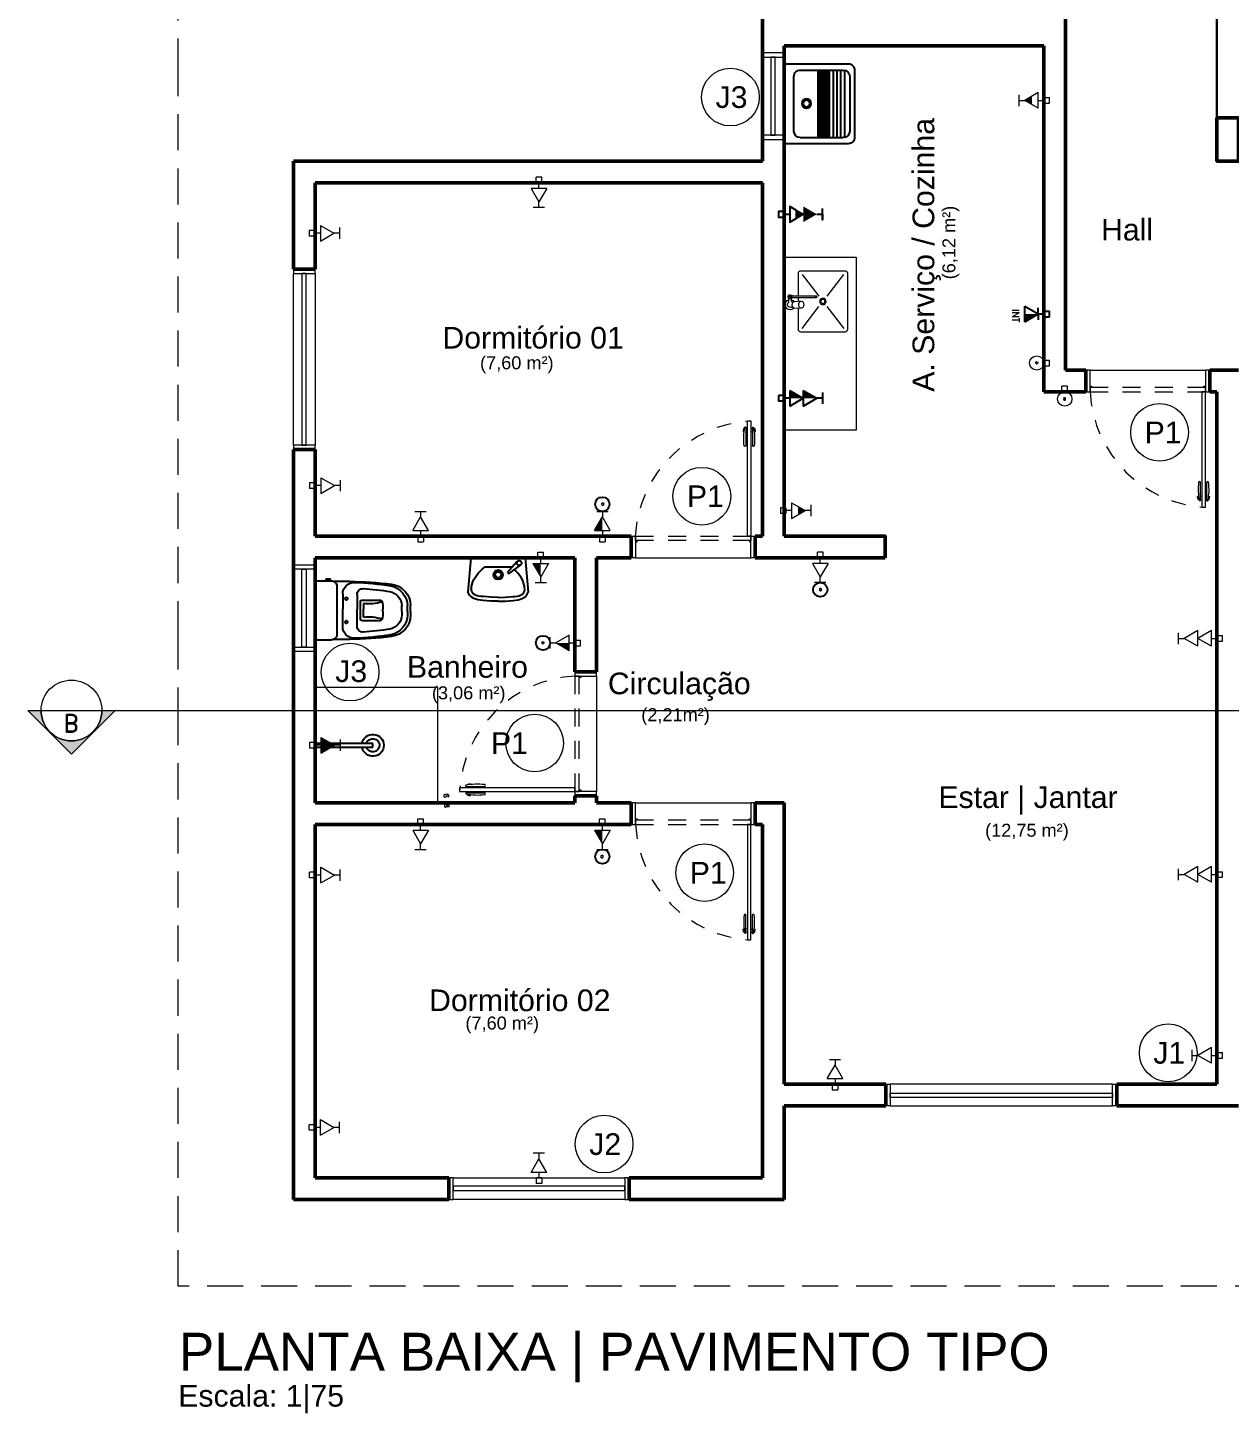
# Model space of a CAD drawing. Header units: inches. Extents: x 179605 to 179710, y 9196007 to 9196046.
# Drawn here: x 179662.85 to 179671.19, y 9196021.14 to 9196030.74 of the extents above; entities that cross this region are included whole.
import ezdxf
from ezdxf.enums import TextEntityAlignment as Align

# ---------------------------------------------------------------- set-up
doc = ezdxf.new("R2010")
doc.units = ezdxf.units.IN
doc.header["$MEASUREMENT"] = 0
for name, pattern in [('DASHED2', [0.375, 0.25, -0.125]), ('HIDDEN', [0.375, 0.25, -0.125]), ('HIDDEN2', [0.1875, 0.125, -0.0625])]:
    doc.linetypes.add(name, pattern=pattern)
for name, color, linetype in [('Electric', 10, 'Continuous'), ('ILUMINAÇÃO', 3, 'Continuous'), ('LAYOUT_A. MOLHADAS', 7, 'Continuous'), ('PTF', 1, 'Continuous'), ('PTO', 1, 'Continuous'), ('TEXTO', 250, 'Continuous')]:
    doc.layers.add(name, color=color, linetype=linetype)
for name, color, linetype, lineweight in [('ESQUADRIA', 7, 'Continuous', 5), ('HACHURA', 7, 'Continuous', 0), ('PAREDE', 7, 'Continuous', 50), ('PISO', 7, 'Continuous', 5), ('PROJEÇÃO', 7, 'DASHED2', 0), ('SÍMBOLO', 7, 'Continuous', 5)]:
    doc.layers.add(name, color=color, linetype=linetype, lineweight=lineweight)
doc.styles.add('ARCAD2', font='romand.shx')
doc.styles.add('R_140_1-75', font='swissl.ttf', dxfattribs={"height": 0.263})
doc.styles.add('R_60_1-100', font='swissl.ttf', dxfattribs={"height": 0.15})
doc.styles.add('R_80_1-75', font='swissl.ttf', dxfattribs={"height": 0.15})
doc.styles.add('romans', font='romans.shx', dxfattribs={"width": 1.4})
doc.styles.get("Standard").update_dxf_attribs({"font": ''})
doc.styles.get('STANDARD').set_extended_font_data('txt.shx')

# ---------------------------------------------------------------- blocks, each defined once
blk = doc.blocks.new('A$C4C83112E')
at = {"layer": 'ESQUADRIA'}
for points in [[(0.03, 0), (0, 0), (0, 0.15), (0.03, 0.15)], [(0.03, 0), (1.57, 0), (1.57, 0.15), (0.03, 0.15)], [(1.6, 0), (1.57, 0), (1.57, 0.15), (1.6, 0.15)], [(1.57, 0.0576), (0.03, 0.0576), (0.03, 0.0876), (1.57, 0.0876)]]:
    blk.add_lwpolyline(points, close=True, dxfattribs=at)
blk = doc.blocks.new('A$C12630BB8')
for p, q in [((0.0409, 0.112), (0.0409, 0.41)), ((0.4645, 0.4546), (0.0855, 0.4546)), ((0.509, 0.112), (0.509, 0.41)), ((0.0855, 0.0674), (0.4645, 0.0674))]:
    blk.add_line(p, q)
blk.add_lwpolyline([(0, 0), (0, 0.4457, -0.414214), (0.0446, 0.4903), (0.5054, 0.4903, -0.414214), (0.55, 0.4457), (0.55, 0)], format="xyb", close=True)
for points in [[(0.0409, 0.3938), (0.509, 0.3938)], [(0.0421, 0.4203), (0.5079, 0.4203)], [(0.0409, 0.3674), (0.509, 0.3674)], [(0.0409, 0.341), (0.509, 0.341)], [(0.0409, 0.3145), (0.509, 0.3145)], [(0.0409, 0.3013), (0.509, 0.3013)], [(0.0409, 0.2881), (0.509, 0.2881)], [(0.0409, 0.2749), (0.509, 0.2749)], [(0.0409, 0.2617), (0.509, 0.2617)], [(0.0409, 0.2485), (0.509, 0.2485)], [(0.0409, 0.2352), (0.509, 0.2352)]]:
    blk.add_lwpolyline(points)
for radius in [0.0325, 0.0226]:
    blk.add_circle((0.2773, 0.1549), radius)
for centre, start, end in [((0.0855, 0.41), 90, 180), ((0.4645, 0.41), 0, 90), ((0.0855, 0.112), 180, 270), ((0.4645, 0.112), 270, 0)]:
    blk.add_arc(centre, 0.0446, start, end)
blk = doc.blocks.new('A$C4DAD441B')
at = {"layer": 'LAYOUT_A. MOLHADAS', "lineweight": 0}
for p, q in [((0, 0.408), (0, 0.017)), ((0.323, 0.4251), (0.017, 0.425)), ((0.1419, 0.2488), (0.0255, 0.3995)), ((0.3145, 0.3995), (0.198, 0.2488)), ((0.34, 0.2494), (0.34, 0.4081)), ((0.2201, 0.2494), (0.2255, 0.2494)), ((0.2201, 0.2394), (0.2255, 0.2394)), ((0.2255, 0.2494), (0.3837, 0.2494)), ((0.3837, 0.2394), (0.2255, 0.2394)), ((0.3199, 0.2141), (0.3691, 0.2099)), ((0.34, 0.2125), (0.34, 0.2394)), ((0.3754, 0.2093), (0.3691, 0.2099)), ((0.3754, 0.2093), (0.3785, 0.2082)), ((0.3785, 0.2082), (0.382, 0.2035)), ((0.382, 0.2035), (0.3839, 0.1975)), ((0.3973, 0.2494), (0.3837, 0.2494)), ((0.3973, 0.2394), (0.3837, 0.2394)), ((0.3839, 0.1975), (0.3847, 0.1893)), ((0.388, 0.223), (0.388, 0.2333)), ((0.388, 0.2157), (0.388, 0.223)), ((0.4079, 0.2345), (0.408, 0.2227)), ((0.408, 0.2227), (0.408, 0.205)), ((0.142, 0.1762), (0.0255, 0.0255)), ((0.3145, 0.0255), (0.198, 0.1763)), ((0.3691, 0.1688), (0.3199, 0.1643)), ((0.34, 0.0171), (0.34, 0.1661)), ((0.3754, 0.1693), (0.3691, 0.1688)), ((0.3785, 0.1705), (0.3754, 0.1693)), ((0.382, 0.1752), (0.3785, 0.1705)), ((0.3887, 0.1726), (0.38, 0.1726)), ((0.3839, 0.1812), (0.382, 0.1752)), ((0.3847, 0.1893), (0.3839, 0.1812)), ((0.017, 0), (0.323, 0.0001))]:
    blk.add_line(p, q, dxfattribs=at)
for radius in [0.0226, 0.0138]:
    blk.add_circle((0.17, 0.2125), radius, dxfattribs=at)
for centre, radius, start, end in [((0.017, 0.408), 0.017, 90.00674, 180.00674), ((0.323, 0.4081), 0.017, 0.00674, 90.00674), ((0.2201, 0.2444), 0.00738, 42.66263, 317.35084), ((0.2201, 0.2444), 0.005, 90.00026, 270.01321), ((0.3418, 0.1895), 0.039, 155.08804, 204.92543), ((0.3199, 0.1991), 0.015, 89.84951, 153.00391), ((0.3195, 0.1978), 0.0164, 29.86467, 88.62792), ((0.3028, 0.1895), 0.035, 331.08948, 27.88281), ((0.3973, 0.1894), 0.0349, 105.54406, 144.00547), ((0.3973, 0.1894), 0.0349, 216.17721, 72.2635), ((0.378, 0.2156), 0.01, 282.83522, 0.00674), ((0.3973, 0.2444), 0.0145, 317.20607, 159.84573), ((0.3973, 0.2444), 0.0145, 200.16775, 229.84738), ((0.3973, 0.2444), 0.0145, 229.84737, 317.20607), ((0.3973, 0.1894), 0.0189, 242.74347, 55.74429), ((0.3973, 0.2444), 0.005, 270.01046, 90.00301), ((0.3203, 0.1797), 0.0153, 205.49512, 268.52656), ((0.3185, 0.1814), 0.0173, 283.13217, 329.34132), ((0.017, 0.017), 0.017, 180.00674, 270.00674), ((0.323, 0.0171), 0.017, 270.00673, 0.00673)]:
    blk.add_arc(centre, radius, start, end, dxfattribs=at)
blk = doc.blocks.new('A$C4ABB454C')
at = {"layer": 'LAYOUT_A. MOLHADAS', "lineweight": 0}
blk.add_lwpolyline([(0.55, 1.2), (0.05, 1.2), (0.05, 0), (0.55, 0)], close=True, dxfattribs=at)
at = {"layer": 'PISO', "color": 1}
blk.add_blockref('A$C4DAD441B', (0.1111, 0.6815), dxfattribs=at)
blk = doc.blocks.new('A$C39A72CA2')
at = {"layer": 'ESQUADRIA'}
for points in [[(0, 0), (0.03, 0), (0.03, 0.15), (0, 0.15)], [(1.22, 0), (0.03, 0), (0.03, 0.15), (1.22, 0.15)], [(1.22, 0), (1.25, 0), (1.25, 0.15), (1.22, 0.15)], [(0.03, 0.0576), (1.22, 0.0576), (1.22, 0.0876), (0.03, 0.0876)]]:
    blk.add_lwpolyline(points, close=True, dxfattribs=at)
blk = doc.blocks.new('PORTA80_PB')
at = {"layer": 'ESQUADRIA'}
for p, q in [((0.0036, 0.8955), (0.0002, 0.8755)), ((0.0075, 0.8755), (0.0002, 0.8755)), ((0.0105, 0.8955), (0.0036, 0.8955)), ((0.02, 0.9055), (0.0125, 0.9055)), ((0.02, 0.9055), (0.02, 0.7763)), ((0.03, 0.8955), (0.02, 0.8955)), ((0.03, 0.8755), (0.02, 0.8755)), ((0.055, 0.8955), (0.065, 0.8955)), ((0.055, 0.8755), (0.065, 0.8755)), ((0.065, 0.9055), (0.065, 0.7763)), ((0.065, 0.9055), (0.0725, 0.9055)), ((0.0745, 0.8955), (0.0814, 0.8955)), ((0.0775, 0.8755), (0.0848, 0.8755)), ((0.0814, 0.8955), (0.0848, 0.8755)), ((0.83, 0), (0.03, 0))]:
    blk.add_line(p, q, dxfattribs=at)
for points in [[(0.03, 0.15), (0.055, 0.15), (0.055, 0.95), (0.03, 0.95)], [(0, 0), (0.03, 0), (0.03, 0.15), (0, 0.15)], [(0.04, 0.11), (0.03, 0.11), (0.03, 0.12), (0.04, 0.12)], [(0.82, 0.12), (0.83, 0.12), (0.83, 0.11), (0.82, 0.11)], [(0.83, 0), (0.86, 0), (0.86, 0.15), (0.83, 0.15)]]:
    blk.add_lwpolyline(points, close=True, dxfattribs=at)
at = {"layer": 'ESQUADRIA', "linetype": 'HIDDEN2'}
blk.add_lwpolyline([(0.03, 0.12), (0.83, 0.12), (0.83, 0.15), (0.03, 0.15)], close=True, dxfattribs=at)
at = {"layer": 'ESQUADRIA'}
for centre, radius, start, end in [((0.4334, 0.8257), 0.4284, 169.26017, 186.65508), ((-0.3484, 0.8257), 0.4284, 353.34492, 10.73983), ((0.0139, 0.7771), 0.00614, 187.18725, 352.0859), ((0.0711, 0.7771), 0.00614, 187.9141, 352.81275)]:
    blk.add_arc(centre, radius, start, end, dxfattribs=at)
at = {"layer": 'ESQUADRIA', "linetype": 'HIDDEN', "ltscale": 0.4}
blk.add_arc((-0.0154, 0.1046), 0.8466, 3.07158, 86.92842, dxfattribs=at)
blk = doc.blocks.new('A$C44EB09CF')
at = {"layer": 'ESQUADRIA'}
for points in [[(0, 0), (0.03, 0), (0.03, 0.15), (0, 0.15)], [(0.57, 0), (0.03, 0), (0.03, 0.15), (0.57, 0.15)], [(0.57, 0), (0.6, 0), (0.6, 0.15), (0.57, 0.15)], [(0.03, 0.0576), (0.57, 0.0576), (0.57, 0.0876), (0.03, 0.0876)]]:
    blk.add_lwpolyline(points, close=True, dxfattribs=at)
blk = doc.blocks.new('JANELA 0.50')
at = {"layer": 'ESQUADRIA'}
for points in [[(0, 0), (0.03, 0), (0.03, 0.15), (0, 0.15)], [(0.57, 0), (0.03, 0), (0.03, 0.15), (0.57, 0.15)], [(0.57, 0), (0.6, 0), (0.6, 0.15), (0.57, 0.15)], [(0.03, 0.0576), (0.57, 0.0576), (0.57, 0.0876), (0.03, 0.0876)]]:
    blk.add_lwpolyline(points, close=True, dxfattribs=at)
blk = doc.blocks.new('01lavl91')
at = {"layer": 'LAYOUT_A. MOLHADAS', "linetype": 'Continuous'}
for p, q in [((-0.085, -0.0692), (0.0857, -0.0692)), ((0.1253, -0.036), (0.0639, -0.1075)), ((0.0753, -0.1139), (0.1503, -0.0575)), ((0.0639, -0.1075), (0.0753, -0.1139))]:
    blk.add_line(p, q, dxfattribs=at)
for points in [[(-0.1997, -0.2393), (-0.1797, -0.0093), (0.1803, -0.0093), (0.2003, -0.2393)], [(-0.1772, -0.2283), (-0.1758, -0.2005), (-0.1652, -0.1606), (-0.1526, -0.1406), (-0.1317, -0.1123), (-0.1188, -0.0991), (-0.106, -0.0859), (-0.0931, -0.074), (-0.085, -0.0692)], [(0.0938, -0.074), (0.0857, -0.0692)], [(0.1779, -0.2283), (0.1765, -0.2005), (0.1659, -0.1606), (0.1533, -0.1406), (0.1323, -0.1123), (0.1195, -0.0991), (0.1091, -0.0885)], [(0.0003, -0.2993), (-0.0477, -0.2981), (-0.0993, -0.2935), (-0.1345, -0.2899), (-0.1613, -0.2816), (-0.1795, -0.2708), (-0.1915, -0.256), (-0.1997, -0.2393)], [(0.0023, -0.2743), (-0.0461, -0.2719), (-0.0975, -0.2686), (-0.1144, -0.2671), (-0.1294, -0.2653), (-0.1385, -0.2633), (-0.151, -0.2586), (-0.1586, -0.2547), (-0.1629, -0.2516), (-0.1647, -0.2496), (-0.1703, -0.2424), (-0.1737, -0.2368), (-0.1772, -0.2283)], [(-0.0016, -0.2743), (0.0468, -0.2719), (0.0982, -0.2686), (0.1151, -0.2671), (0.1301, -0.2653), (0.1391, -0.2633), (0.1517, -0.2586), (0.1593, -0.2547), (0.1635, -0.2516), (0.1653, -0.2496), (0.1709, -0.2424), (0.1744, -0.2368), (0.1779, -0.2283)], [(0.0003, -0.2993), (0.0483, -0.2981), (0.0999, -0.2935), (0.1351, -0.2899), (0.1619, -0.2816), (0.1801, -0.2708), (0.1921, -0.256), (0.2003, -0.2393)]]:
    blk.add_lwpolyline(points, dxfattribs=at)
for centre, radius in [((0.001, -0.1223), 0.0316), ((0.1404, -0.0444), 0.0164), ((0.001, -0.1223), 0.02)]:
    blk.add_circle(centre, radius, dxfattribs=at)
blk = doc.blocks.new('chuve')
at = {"layer": 'LAYOUT_A. MOLHADAS', "ltscale": 0.05}
for p, q in [((-0.0004, 0.0262), (0.3992, 0.0262)), ((0.3992, 0), (0, 0)), ((0.3992, 0.0262), (0.3992, 0))]:
    blk.add_line(p, q, dxfattribs=at)
for radius, start, end in [(0.076, 189.93583, 170.06417), (0.0459, 196.60149, 163.39851)]:
    blk.add_arc((0.3992, 0.0131), radius, start, end, dxfattribs=at)
blk = doc.blocks.new('VASOSAN2')
at = {"layer": 'LAYOUT_A. MOLHADAS'}
for p, q in [((-0.2131, 0), (0.1729, 0)), ((-0.0126, 0), (0.0126, 0)), ((-0.2395, -0.0804), (-0.2395, -0.0987)), ((-0.2345, -0.1037), (-0.2345, -0.0754)), ((-0.2251, -0.0754), (-0.2345, -0.0754)), ((-0.2251, -0.012), (-0.2251, -0.0754)), ((-0.2251, -0.0754), (-0.2251, -0.1037)), ((0.1849, -0.012), (0.1849, -0.11)), ((-0.2251, -0.1037), (-0.2345, -0.1037)), ((-0.2251, -0.1037), (-0.2251, -0.11)), ((-0.2201, -0.2392), (-0.2201, -0.1294)), ((-0.1851, -0.15), (0.1449, -0.15)), ((-0.1336, -0.19), (-0.0276, -0.19)), ((-0.0126, -0.19), (-0.0276, -0.19)), ((0.0935, -0.19), (-0.0126, -0.19)), ((0.1799, -0.1294), (0.1799, -0.2392)), ((-0.1307, -0.29), (-0.0276, -0.29)), ((-0.0909, -0.3228), (-0.0909, -0.4517)), ((0.0435, -0.3132), (-0.0836, -0.3132)), ((-0.0666, -0.3348), (-0.0276, -0.3348)), ((-0.0126, -0.29), (-0.0276, -0.29)), ((-0.0126, -0.3348), (-0.0276, -0.3348)), ((0.0906, -0.29), (-0.0126, -0.29)), ((0.0265, -0.3348), (-0.0126, -0.3348)), ((0.0508, -0.3228), (0.0508, -0.4517)), ((-0.0126, -0.4687), (-0.0276, -0.4687)), ((-0.0276, -0.6), (-0.0527, -0.6)), ((-0.0276, -0.64), (-0.0527, -0.64)), ((-0.0276, -0.66), (-0.0527, -0.66)), ((-0.0126, -0.6), (-0.0276, -0.6)), ((-0.0126, -0.64), (-0.0276, -0.64)), ((-0.0126, -0.66), (-0.0276, -0.66)), ((-0.0126, -0.6), (0.0126, -0.6)), ((-0.0126, -0.64), (0.0126, -0.64)), ((-0.0126, -0.66), (0.0126, -0.66))]:
    blk.add_line(p, q, dxfattribs=at)
for centre, radius, start, end in [((-0.2131, -0.012), 0.012, 90, 180), ((0.1729, -0.012), 0.012, 0, 90), ((-0.2345, -0.0804), 0.005, 90, 180), ((-0.2345, -0.0987), 0.005, 180, 270), ((-0.1851, -0.11), 0.04, 180, 208.95502), ((-0.1851, -0.11), 0.04, 208.95502, 270), ((-0.1336, -0.27), 0.08, 90, 181.85575), ((0.0935, -0.27), 0.08, 358.14425, 90), ((0.1449, -0.11), 0.04, 270, 331.04498), ((0.1449, -0.11), 0.04, 331.04498, 0), ((2.0486, -0.2392), 2.2687, 180, 187.34371), ((1.8016, -0.2073), 2.0162, 181.85575, 189.04981), ((-0.1054, -0.2156), 0.00607, 151.52249, 180), ((-0.1054, -0.2156), 0.00607, 180, 208.47751), ((-0.1034, -0.2168), 0.00838, 127.36539, 151.52249), ((-0.1034, -0.2145), 0.00838, 208.47751, 232.63461), ((-0.102, -0.2185), 0.0106, 107.55185, 127.36539), ((-0.102, -0.2128), 0.0106, 232.63461, 252.44815), ((-0.1012, -0.2212), 0.0134, 90, 107.55185), ((-0.1012, -0.2101), 0.0134, 252.44815, 270), ((-0.1012, -0.2212), 0.0134, 72.44815, 90), ((-0.1012, -0.2101), 0.0134, 270, 287.55185), ((-0.1003, -0.2185), 0.0106, 52.63461, 72.44815), ((-0.1003, -0.2128), 0.0106, 287.55185, 307.36539), ((-0.099, -0.2168), 0.00838, 28.47751, 52.63461), ((-0.099, -0.2145), 0.00838, 307.36539, 331.52249), ((-0.0969, -0.2156), 0.00607, 360, 28.47751), ((-0.0969, -0.2156), 0.00607, 331.52249, 0), ((0.0568, -0.2156), 0.00607, 151.52249, 180), ((0.0568, -0.2156), 0.00607, 180, 208.47751), ((0.0589, -0.2168), 0.00838, 127.36539, 151.52249), ((0.0589, -0.2145), 0.00838, 208.47751, 232.63461), ((0.0602, -0.2185), 0.0106, 107.55185, 127.36539), ((0.0602, -0.2128), 0.0106, 232.63461, 252.44815), ((0.061, -0.2212), 0.0134, 90, 107.55185), ((0.061, -0.2101), 0.0134, 252.44815, 270), ((0.061, -0.2212), 0.0134, 72.44815, 90), ((0.061, -0.2101), 0.0134, 270, 287.55185), ((0.0619, -0.2185), 0.0106, 52.63461, 72.44815), ((0.0619, -0.2128), 0.0106, 287.55185, 307.36539), ((0.0632, -0.2168), 0.00838, 28.47751, 52.63461), ((0.0632, -0.2145), 0.00838, 307.36539, 331.52249), ((0.0653, -0.2156), 0.00607, 360, 28.47751), ((0.0653, -0.2156), 0.00607, 331.52249, 0), ((-1.8417, -0.2073), 2.0162, 350.95019, 358.14425), ((-2.0888, -0.2392), 2.2687, 352.65629, 0), ((-0.1307, -0.33), 0.04, 90, 183.63335), ((1.8016, -0.2073), 1.9762, 183.63335, 189.04981), ((-0.0809, -0.3228), 0.01, 105.83121, 180), ((-0.3767, -0.3699), 0.3121, 342.68456, 6.46273), ((0.3366, -0.3699), 0.3121, 173.53727, 197.31544), ((0.0408, -0.3228), 0.01, 0, 74.16879), ((0.0906, -0.33), 0.04, 356.36665, 90), ((-1.8417, -0.2073), 1.9762, 350.95019, 356.36665), ((-0.0809, -0.4517), 0.01, 180, 251.47795), ((-0.0363, -0.3187), 0.1503, 251.47795, 273.33807), ((-0.0038, -0.3187), 0.1503, 266.66193, 288.52205), ((0.0408, -0.4517), 0.01, 288.52205, 0), ((-0.0527, -0.51), 0.15, 187.34371, 270), ((-0.0467, -0.4941), 0.146, 191.98726, 267.65022), ((-0.0467, -0.4941), 0.106, 191.98726, 267.65022), ((0.0066, -0.4941), 0.106, 272.34978, 348.01274), ((0.0066, -0.4941), 0.146, 272.34978, 348.01274), ((0.0126, -0.51), 0.15, 270, 352.65629)]:
    blk.add_arc(centre, radius, start, end, dxfattribs=at)
blk = doc.blocks.new('tta100')
for p, q in [((-0.139, 0.34), (0, 0.58)), ((-0.1, 0.68), (0.1, 0.68)), ((0, 0.68), (0, 0.58)), ((0.139, 0.34), (0, 0.58)), ((-0.139, 0.1), (0, 0.34)), ((-0.139, 0.34), (0.139, 0.34)), ((0.139, 0.1), (0, 0.34)), ((-0.139, 0.1), (0.139, 0.1)), ((-0.05, 0), (0.05, 0)), ((-0.05, 0), (-0.05, -0.1)), ((0, 0.1), (0, 0)), ((0.05, 0), (0.05, -0.1)), ((-0.05, -0.1), (0.05, -0.1))]:
    blk.add_line(p, q)
for points in [[(0, 0.34), (0, 0.58), (-0.139, 0.34)], [(0, 0.1), (0, 0.34), (-0.139, 0.1)]]:
    blk.add_solid(points)
blk = doc.blocks.new('ta220')
at = {"lineweight": 5}
for p, q in [((-0.139, 0.1), (0, 0.34)), ((-0.1, 0.44), (0.1, 0.44)), ((0, 0.44), (0, 0.34)), ((0.139, 0.1), (0, 0.34)), ((-0.139, 0.1), (0.139, 0.1)), ((0, 0.1), (0, 0)), ((-0.05, 0), (0.05, 0)), ((-0.05, 0), (-0.05, -0.1)), ((-0.05, -0.1), (0.05, -0.1)), ((0.05, 0), (0.05, -0.1))]:
    blk.add_line(p, q, dxfattribs=at)
blk.add_solid([(0.139, 0.1), (0, 0.34), (-0.139, 0.1)], dxfattribs=at)
blk = doc.blocks.new('TTA30')
at = {"lineweight": 5}
for p, q in [((-0.139, 0.34), (0, 0.58)), ((-0.1, 0.68), (0.1, 0.68)), ((0, 0.68), (0, 0.58)), ((0.139, 0.34), (0, 0.58)), ((-0.139, 0.1), (0, 0.34)), ((-0.139, 0.34), (0.139, 0.34)), ((0.139, 0.1), (0, 0.34)), ((-0.139, 0.1), (0.139, 0.1)), ((-0.05, 0), (-0.05, -0.1)), ((-0.05, 0), (0.05, 0)), ((0, 0.1), (0, 0)), ((0.05, 0), (0.05, -0.1)), ((-0.05, -0.1), (0.05, -0.1))]:
    blk.add_line(p, q, dxfattribs=at)
blk = doc.blocks.new('TA60')
at = {"lineweight": 5}
for p, q in [((-0.139, 0.1), (0, 0.34)), ((-0.1, 0.44), (0.1, 0.44)), ((0, 0.44), (0, 0.34)), ((0.139, 0.1), (0, 0.34)), ((-0.139, 0.1), (0.139, 0.1)), ((-0.069, 0.22), (0.069, 0.22)), ((-0.05, 0), (-0.05, -0.1)), ((-0.05, 0), (0.05, 0)), ((0, 0.1), (0, 0)), ((0.05, 0), (0.05, -0.1)), ((-0.05, -0.1), (0.05, -0.1))]:
    blk.add_line(p, q, dxfattribs=at)
blk.add_lwpolyline([(0, 0.22, 0.139, 0, 0), (0, 0.34, 0, 0, 0)], format="xyseb", dxfattribs=at)
blk = doc.blocks.new('ta30')
at = {"lineweight": 5}
for p, q in [((-0.139, 0.1), (0, 0.34)), ((-0.1, 0.44), (0.1, 0.44)), ((0, 0.44), (0, 0.34)), ((0.139, 0.1), (0, 0.34)), ((-0.139, 0.1), (0.139, 0.1)), ((-0.05, 0), (-0.05, -0.1)), ((-0.05, 0), (0.05, 0)), ((0, 0.1), (0, 0)), ((0.05, 0), (0.05, -0.1)), ((-0.05, -0.1), (0.05, -0.1))]:
    blk.add_line(p, q, dxfattribs=at)
blk = doc.blocks.new('TA100')
at = {"lineweight": 5}
for p, q in [((-0.139, 0.1), (0, 0.34)), ((-0.1, 0.44), (0.1, 0.44)), ((0, 0.44), (0, 0.34)), ((0.139, 0.1), (0, 0.34)), ((-0.139, 0.1), (0, 0.1)), ((-0.05, 0), (0.05, 0)), ((-0.05, 0), (-0.05, -0.1)), ((0, 0.1), (0, 0)), ((0, 0.1), (0.139, 0.1)), ((0.05, 0), (0.05, -0.1)), ((-0.05, -0.1), (0.05, -0.1))]:
    blk.add_line(p, q, dxfattribs=at)
blk.add_solid([(0, 0.1), (0, 0.34), (-0.139, 0.1)], dxfattribs=at)
blk = doc.blocks.new('INTERRUP SIMP 1 TC')
at = {"lineweight": 5}
for p, q in [((-5, 2.5), (-5, -2.5)), ((0, 2.5), (-5, 2.5)), ((0, 2.5), (0, -2.5)), ((0, -2.5), (-5, -2.5)), ((0, 0), (0, 0))]:
    blk.add_line(p, q, dxfattribs=at)
at = {"lineweight": 5, "ltscale": 0.5}
blk.add_circle((6.3, 0), 6.33, dxfattribs=at)
blk = doc.blocks.new('BlockRetard')
at = {"layer": 'HACHURA'}
h = blk.add_hatch(color=1, dxfattribs=at)
h.dxf.hatch_style = 1
h.paths.add_polyline_path([(-0.1328, 0.0541), (-0.2266, 0), (-0.1328, -0.0541)])
h = blk.add_hatch(color=1, dxfattribs=at)
h.dxf.hatch_style = 1
h.paths.add_polyline_path([(-0.0859, -0.0271), (-0.0859, 0.0271), (-0.1328, 0)])
at = {"layer": 'Electric'}
for points in [[(-0.2266, 0), (-0.2656, 0), (-0.2656, 0.0391), (-0.2656, -0.0391)], [(0, 0), (0, -0.0195), (0.0391, -0.0195), (0.0391, 0.0195), (0, 0.0195), (0, 0), (-0.0391, 0), (-0.0391, 0.0541), (-0.0859, 0.0271), (-0.0859, -0.0271), (-0.1328, 0), (-0.0859, 0.0271), (-0.0859, -0.0271), (-0.0391, -0.0541), (-0.0391, 0)]]:
    blk.add_lwpolyline(points, dxfattribs=at)
blk = doc.blocks.new('TEL130')
for p, q in [((-0.139, 0.34), (0.139, 0.34)), ((-0.139, 0.34), (0, 0.1)), ((0.139, 0.34), (0, 0.1)), ((-0.05, 0), (-0.05, -0.1)), ((-0.05, 0), (0.05, 0)), ((0, 0.1), (0, 0)), ((0.05, 0), (0.05, -0.1)), ((-0.05, -0.1), (0.05, -0.1))]:
    blk.add_line(p, q)
blk.add_solid([(0, 0.34), (0, 0.1), (-0.139, 0.34)])

msp = doc.modelspace()

# ---------------------------------------------------------------- hatches: boundary and pattern name
at = {"layer": 'SÍMBOLO'}
h = msp.add_hatch(color=256, dxfattribs=at)
edge = h.paths.add_edge_path()
edge.add_line((179663.3652, 9196026.0101), (179663.4576, 9196026.0101))
edge.add_line((179663.4576, 9196026.0101), (179663.1543, 9196025.7068))
edge.add_line((179663.1543, 9196025.7068), (179662.851, 9196026.0101))
edge.add_line((179662.851, 9196026.0101), (179662.9433, 9196026.0101))
edge.add_arc((179663.1543, 9196026.0101), 0.2109, 180, 360)

# ---------------------------------------------------------------- linework, layer by layer
at = {"layer": 'ILUMINAÇÃO'}
for centre in [(179666.8341, 9196027.4403), (179668.3441, 9196026.8476), (179666.4228, 9196026.479), (179666.8341, 9196024.9976)]:
    msp.add_circle(centre, 0.0495, dxfattribs=at)
at = {"layer": 'PAREDE'}
for p, q in [((179670.0441, 9196028.369), (179670.0441, 9196033.119)), ((179667.9441, 9196029.819), (179667.9441, 9196031.669)), ((179668.0941, 9196027.219), (179668.0941, 9196030.619)), ((179669.8941, 9196030.619), (179668.0941, 9196030.619)), ((179669.8941, 9196028.219), (179669.8941, 9196030.619)), ((179664.6941, 9196029.069), (179664.6941, 9196029.819)), ((179664.6941, 9196029.819), (179667.9441, 9196029.819)), ((179664.8441, 9196029.069), (179664.8441, 9196029.669)), ((179664.8441, 9196029.669), (179667.9441, 9196029.669)), ((179667.9441, 9196027.219), (179667.9441, 9196029.669)), ((179664.6941, 9196029.069), (179664.8441, 9196029.069)), ((179670.1841, 9196028.369), (179670.0441, 9196028.369)), ((179670.1841, 9196028.219), (179670.1841, 9196028.369)), ((179671.0441, 9196028.219), (179671.0441, 9196028.369)), ((179671.2441, 9196028.369), (179671.0441, 9196028.369)), ((179670.1841, 9196028.219), (179669.8941, 9196028.219)), ((179671.0941, 9196028.219), (179671.0441, 9196028.219)), ((179671.0941, 9196023.419), (179671.0941, 9196028.219)), ((179664.6941, 9196027.069), (179664.6941, 9196027.819)), ((179664.6941, 9196027.819), (179664.8441, 9196027.819)), ((179664.8441, 9196027.219), (179664.8441, 9196027.819)), ((179664.8441, 9196027.219), (179667.0341, 9196027.219)), ((179667.0341, 9196027.069), (179667.0341, 9196027.219)), ((179667.8941, 9196027.069), (179667.8941, 9196027.219)), ((179667.8941, 9196027.219), (179667.9441, 9196027.219)), ((179664.6941, 9196025.369), (179664.6941, 9196027.069)), ((179664.8441, 9196025.369), (179664.8441, 9196027.069)), ((179664.8441, 9196027.069), (179666.6441, 9196027.069)), ((179666.6441, 9196026.279), (179666.6441, 9196027.069)), ((179666.7941, 9196026.279), (179666.7941, 9196027.069)), ((179666.7941, 9196027.069), (179667.0341, 9196027.069)), ((179666.6441, 9196026.279), (179666.7941, 9196026.279)), ((179664.6941, 9196022.619), (179664.6941, 9196025.369)), ((179664.8441, 9196025.369), (179666.6441, 9196025.369)), ((179666.6441, 9196025.369), (179666.6441, 9196025.419)), ((179666.6441, 9196025.419), (179666.7941, 9196025.419)), ((179666.7941, 9196025.369), (179666.7941, 9196025.419)), ((179666.7941, 9196025.369), (179667.0341, 9196025.369)), ((179667.0341, 9196025.219), (179667.0341, 9196025.369)), ((179667.8941, 9196025.219), (179667.8941, 9196025.369)), ((179667.8941, 9196025.369), (179668.0941, 9196025.369)), ((179668.0941, 9196023.419), (179668.0941, 9196025.369)), ((179664.8441, 9196022.769), (179664.8441, 9196025.219)), ((179664.8441, 9196025.219), (179667.0341, 9196025.219)), ((179667.8941, 9196025.219), (179667.9441, 9196025.219)), ((179667.9441, 9196022.769), (179667.9441, 9196025.219)), ((179668.7991, 9196023.419), (179668.0941, 9196023.419)), ((179668.7991, 9196023.419), (179668.7991, 9196023.269)), ((179671.0941, 9196023.419), (179670.3991, 9196023.419)), ((179670.3991, 9196023.419), (179670.3991, 9196023.269)), ((179668.0941, 9196022.619), (179668.0941, 9196023.269)), ((179668.7991, 9196023.269), (179668.0941, 9196023.269)), ((179671.2441, 9196023.269), (179670.3991, 9196023.269)), ((179664.8441, 9196022.769), (179665.7691, 9196022.769)), ((179665.7691, 9196022.619), (179665.7691, 9196022.769)), ((179667.0191, 9196022.769), (179667.9441, 9196022.769)), ((179667.0191, 9196022.619), (179667.0191, 9196022.769)), ((179664.6941, 9196022.619), (179665.7691, 9196022.619)), ((179667.0191, 9196022.619), (179668.0941, 9196022.619))]:
    msp.add_line(p, q, dxfattribs=at)
at = {"layer": 'PAREDE', "lineweight": 30}
for p, q in [((179671.0941, 9196029.919), (179671.0941, 9196033.119)), ((179671.2441, 9196029.819), (179671.0941, 9196029.819))]:
    msp.add_line(p, q, dxfattribs=at)
at = {"layer": 'PAREDE'}
msp.add_lwpolyline([(179671.0941, 9196030.119), (179671.2441, 9196030.119), (179671.2441, 9196029.819), (179671.0941, 9196029.819)], close=True, dxfattribs=at)
for points in [[(179668.0941, 9196027.219), (179668.7941, 9196027.219), (179668.7941, 9196027.069)], [(179668.7941, 9196027.0676), (179667.8941, 9196027.0676)]]:
    msp.add_lwpolyline(points, dxfattribs=at)
at = {"layer": 'PISO'}
for p, q in [((179665.6941, 9196026.169), (179664.8441, 9196026.169)), ((179665.6941, 9196025.369), (179665.6941, 9196026.169))]:
    msp.add_line(p, q, dxfattribs=at)
at = {"layer": 'PROJEÇÃO'}
msp.add_lwpolyline([(179671.8441, 9196028.219), (179671.8441, 9196022.019), (179663.8941, 9196022.019), (179663.8941, 9196025.919), (179663.8941, 9196025.919), (179663.8941, 9196026.519), (179663.8941, 9196026.519), (179663.8941, 9196030.419), (179663.8941, 9196030.419), (179663.8941, 9196031.069), (179663.8941, 9196031.069), (179663.8941, 9196034.969), (179663.8941, 9196034.969), (179663.8941, 9196035.569), (179663.8941, 9196035.569), (179663.8941, 9196039.469), (179668.6941, 9196039.469), (179668.6941, 9196038.819), (179671.8441, 9196038.819), (179671.8441, 9196033.269)], dxfattribs=at)
at = {"layer": 'PTF', "ltscale": 10}
for q in [(179669.855, 9196028.8018), (179669.855, 9196028.7181)]:
    msp.add_line((179669.855, 9196028.7599), q, dxfattribs=at)
at = {"layer": 'SÍMBOLO'}
for p, q in [((179663.1543, 9196025.7068), (179662.851, 9196026.0101)), ((179662.851, 9196026.0101), (179662.9433, 9196026.0101)), ((179662.9433, 9196026.0101), (179663.3652, 9196026.0101)), ((179663.4576, 9196026.0101), (179663.1543, 9196025.7068)), ((179663.3652, 9196026.0101), (179663.4576, 9196026.0101)), ((179663.4576, 9196026.0101), (179681.95, 9196026.0101))]:
    msp.add_line(p, q, dxfattribs=at)
for centre, radius in [((179667.7219, 9196030.263), 0.2), ((179670.696, 9196027.9387), 0.2), ((179667.5235, 9196027.4956), 0.2), ((179665.0857, 9196026.2763), 0.2), ((179663.1543, 9196026.0101), 0.2109), ((179666.3652, 9196025.7845), 0.2), ((179667.5429, 9196024.8857), 0.2), ((179670.756, 9196023.6367), 0.2), ((179666.8463, 9196023.004), 0.2)]:
    msp.add_circle(centre, radius, dxfattribs=at)
msp.add_arc((179663.1543, 9196026.0101), 0.2109, 180, 0, dxfattribs=at)

# ---------------------------------------------------------------- block references
at = {"layer": 'Electric', "rotation": 180}
msp.add_blockref('BlockRetard', (179668.0941, 9196029.4505), dxfattribs=at)
at = {"layer": 'ESQUADRIA'}
for name, p, rotation in [('A$C44EB09CF', (179667.9441, 9196030.569), 270), ('A$C39A72CA2', (179664.6941, 9196029.069), 270), ('PORTA80_PB', (179671.0441, 9196028.369), 180), ('PORTA80_PB', (179666.7941, 9196025.419), 90), ('PORTA80_PB', (179667.8941, 9196025.369), 180), ('A$C39A72CA2', (179667.0191, 9196022.769), 180)]:
    msp.add_blockref(name, p, dxfattribs=dict(at, rotation=rotation))
at = {"layer": 'ESQUADRIA', "xscale": -1}
msp.add_blockref('PORTA80_PB', (179667.8941, 9196027.069), dxfattribs=at)
at = {"layer": 'ESQUADRIA', "xscale": -1, "rotation": 270}
msp.add_blockref('JANELA 0.50', (179664.6941, 9196026.419), dxfattribs=at)
at = {"layer": 'ESQUADRIA'}
msp.add_blockref('A$C4C83112E', (179668.7991, 9196023.269), dxfattribs=at)
at = {"layer": 'ILUMINAÇÃO', "lineweight": 5, "ltscale": 0.5, "xscale": 0.0078125, "yscale": 0.0078125, "zscale": 0.0078125}
for p, rotation in [((179669.8941, 9196028.4196), 180), ((179670.0391, 9196028.219), 270)]:
    msp.add_blockref('INTERRUP SIMP 1 TC', p, dxfattribs=dict(at, rotation=rotation))
at = {"layer": 'LAYOUT_A. MOLHADAS', "xscale": -1}
for name, p, rotation in [('A$C12630BB8', (179668.0941, 9196029.9415), 270), ('VASOSAN2', (179664.8441, 9196026.6843), 90), ('chuve', (179664.8443, 9196025.7821), 180)]:
    msp.add_blockref(name, p, dxfattribs=dict(at, rotation=rotation))
at = {"layer": 'LAYOUT_A. MOLHADAS', "extrusion": (0, 0, -1), "xscale": -1.039591868969552, "yscale": 1.039591868969552, "zscale": -1.039591868969552}
msp.add_blockref('01lavl91', (-179666.1108, 9196027.0786), dxfattribs=at)
at = {"layer": 'PISO', "color": 1, "xscale": -1}
msp.add_blockref('A$C4ABB454C', (179668.6441, 9196027.9526), dxfattribs=at)
at = {"layer": 'PTF', "xscale": 0.3906251953125022, "yscale": 0.3906251953125022, "zscale": 0.3906251953125022, "rotation": 90.00000000000003}
msp.add_blockref('TEL130', (179669.8941, 9196028.7599), dxfattribs=at)
at = {"layer": 'PTO'}
for name, p, xscale, yscale, zscale, rotation in [('TA60', (179669.8941, 9196030.2401), 0.3906251953034037, 0.3906251953034037, 0.3906251953034037, 90.00000000000003), ('ta30', (179666.3941, 9196029.669), 0.3906251953034036, 0.3906251953034036, 0.3906251953034036, 180), ('ta30', (179664.841, 9196029.319), 0.3906251953034037, 0.3906251953034037, 0.3906251953034037, 270), ('tta100', (179668.0941, 9196028.1748), 0.3906251953034037, 0.3906251953034037, 0.3906251953034037, 270), ('ta30', (179664.8441, 9196027.569), 0.3906251953034037, 0.3906251953034037, 0.3906251953034037, 270), ('TA60', (179668.1068, 9196027.3964), 0.3906251953034037, 0.3906251953034037, 0.3906251953034037, 270), ('TA100', (179666.4074, 9196027.069), -0.3906251953034037, 0.3906251953034037, 0.3906251953034037, 180), ('ta30', (179668.3441, 9196027.069), 0.3906251953034036, 0.3906251953034036, 0.3906251953034036, 180), ('TA100', (179666.6441, 9196026.479), 0.3906251953034037, 0.3906251953034037, 0.3906251953034037, 90.00000000000003), ('TTA30', (179671.0941, 9196026.5097), 0.3906251953034037, 0.3906251953034037, 0.3906251953034037, 90.00000000000003), ('ta220', (179664.8442, 9196025.769), 0.3906251953034037, 0.3906251953034037, 0.3906251953034037, 270), ('ta30', (179665.5742, 9196025.219), -0.3906251953034036, 0.3906251953034036, 0.3906251953034036, 180), ('TA100', (179666.8341, 9196025.219), -0.3906251953034037, 0.3906251953034037, 0.3906251953034037, 180), ('ta30', (179664.8441, 9196024.869), -0.3906251953034037, 0.3906251953034037, 0.3906251953034037, 270), ('TTA30', (179671.0941, 9196024.8731), 0.3906251953034037, 0.3906251953034037, 0.3906251953034037, 90.00000000000003), ('ta30', (179671.0941, 9196023.619), 0.3906251953034036, 0.3906251953034036, 0.3906251953034036, 89.99999999999991), ('ta30', (179664.841, 9196023.119), -0.3906251953034037, 0.3906251953034037, 0.3906251953034037, 270)]:
    msp.add_blockref(name, p, dxfattribs=dict(at, xscale=xscale, yscale=yscale, zscale=zscale, rotation=rotation))
for name, p, xscale, yscale, zscale in [('ta30', (179665.5742, 9196027.219), 0.3906251953034036, 0.3906251953034036, 0.3906251953034036), ('TA100', (179666.8341, 9196027.219), 0.3906251953034037, 0.3906251953034037, 0.3906251953034037), ('ta30', (179668.4466, 9196023.419), 0.3906251953034036, 0.3906251953034036, 0.3906251953034036), ('ta30', (179666.3941, 9196022.769), -0.3906251953034036, 0.3906251953034036, 0.3906251953034036)]:
    msp.add_blockref(name, p, dxfattribs=dict(at, xscale=xscale, yscale=yscale, zscale=zscale))

# ---------------------------------------------------------------- texts
at = {"layer": 'ILUMINAÇÃO'}
msp.add_text('CH', height=0.01953, dxfattribs=at).set_placement((179665.7375, 9196025.3397))
at = {"layer": 'ILUMINAÇÃO', "char_height": 0.0254, "attachment_point": 1}
for s, insert, rotation in [('e', (179669.8282, 9196028.4111), 90), ('e', (179670.0476, 9196028.1531), 180), ('a', (179666.4051, 9196026.4703), 90), ('a', (179666.8428, 9196024.98), 180)]:
    msp.add_mtext_dynamic_manual_height_columns(s, width=0.027185, gutter_width=1, heights=[0], dxfattribs=dict(at, insert=insert, rotation=rotation))
at = {"layer": 'ILUMINAÇÃO', "attachment_point": 1}
for s, insert, char_height in [('a', (179666.8254, 9196027.458), 0.0254), ('a', (179668.3354, 9196026.8653), 0.0254), ('ch', (179665.7319, 9196025.4354), 0.02542)]:
    msp.add_mtext_dynamic_manual_height_columns(s, width=0.027185, gutter_width=1, heights=[0], dxfattribs=dict(at, insert=insert, char_height=char_height))
at = {"layer": 'PTF', "color": 2, "style": 'romans'}
msp.add_text('INT', height=0.04688, rotation=270, dxfattribs=at).set_placement((179669.6751, 9196028.7923))
at = {"layer": 'SÍMBOLO', "style": 'R_80_1-75'}
for s, p in [('J3', (179667.6187, 9196030.1877)), ('P1', (179670.5928, 9196027.8634)), ('P1', (179667.4204, 9196027.4204)), ('J3', (179664.9825, 9196026.2074)), ('P1', (179666.062, 9196025.7092)), ('P1', (179667.4397, 9196024.8104)), ('J1', (179670.6528, 9196023.5614)), ('J2', (179666.7431, 9196022.9287))]:
    msp.add_text(s, height=0.15, dxfattribs=at).set_placement(p)
at = {"layer": 'SÍMBOLO', "style": 'ARCAD2', "text_generation_flag": 2}
msp.add_attdef('B', text='', height=0.123, rotation=180, dxfattribs=at).set_placement((179663.1519, 9196025.9216), align=Align.MIDDLE)
at = {"layer": 'TEXTO', "style": 'R_60_1-100'}
for s, height, p in [('A. Serviço / Cozinha', 0.15, (179669.1343, 9196028.2199)), ('(6,12 m²)', 0.09, (179669.2808, 9196028.9995))]:
    msp.add_text(s, height=height, rotation=90, dxfattribs=at).set_placement(p)
at = {"layer": 'TEXTO'}
for s, height, style, p in [('Hall', 0.15, 'R_60_1-100', (179670.2904, 9196029.2689)), ('Dormitório 01', 0.15, 'R_60_1-100', (179665.7253, 9196028.5195)), ('(7,60 m²)', 0.09, 'R_60_1-100', (179665.9861, 9196028.3759)), ('Banheiro', 0.15, 'R_60_1-100', (179665.4796, 9196026.2376)), ('Circulação', 0.15, 'R_60_1-100', (179666.8722, 9196026.1228)), ('(3,06 m²)', 0.09, 'R_60_1-100', (179665.6527, 9196026.0876)), ('(2,21m²)', 0.09, 'R_60_1-100', (179667.1038, 9196025.9361)), ('Estar | Jantar', 0.15, 'R_60_1-100', (179669.1631, 9196025.3342)), ('(12,75 m²)', 0.09, 'R_60_1-100', (179669.4869, 9196025.1348)), ('Dormitório 02', 0.15, 'R_60_1-100', (179665.6329, 9196023.9259)), ('(7,60 m²)', 0.09, 'R_60_1-100', (179665.8849, 9196023.7983)), ('PLANTA BAIXA | PAVIMENTO TIPO', 0.263, 'R_140_1-75', (179663.8987, 9196021.4328)), ('Escala: 1|75', 0.15, 'R_80_1-75', (179663.8945, 9196021.1837))]:
    msp.add_text(s, height=height, dxfattribs=dict(at, style=style)).set_placement(p)

doc.saveas('drawing.dxf')
